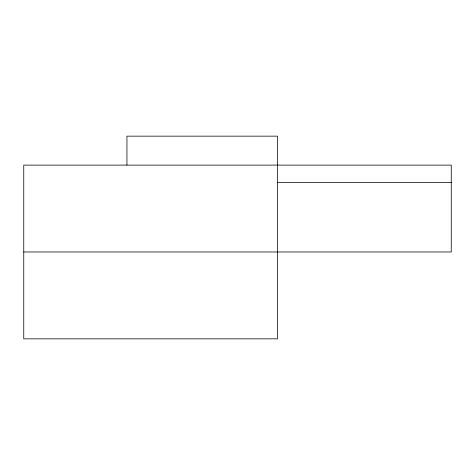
<?xml version="1.0" encoding="UTF-8"?>
<svg xmlns="http://www.w3.org/2000/svg" width="475" height="475" viewBox="0 0 475 475"><rect width="100%" height="100%" fill="white"/><g stroke="black" fill="none" stroke-linecap="round" stroke-linejoin="round"><path stroke-width="0.71" d="M277.513 182.483L451.25 182.483M23.75 251.976L451.25 251.976L451.25 165.11L23.75 165.11L23.75 338.847L277.513 338.847L277.513 136.153L126.944 136.153L126.944 165.11"/></g></svg>
